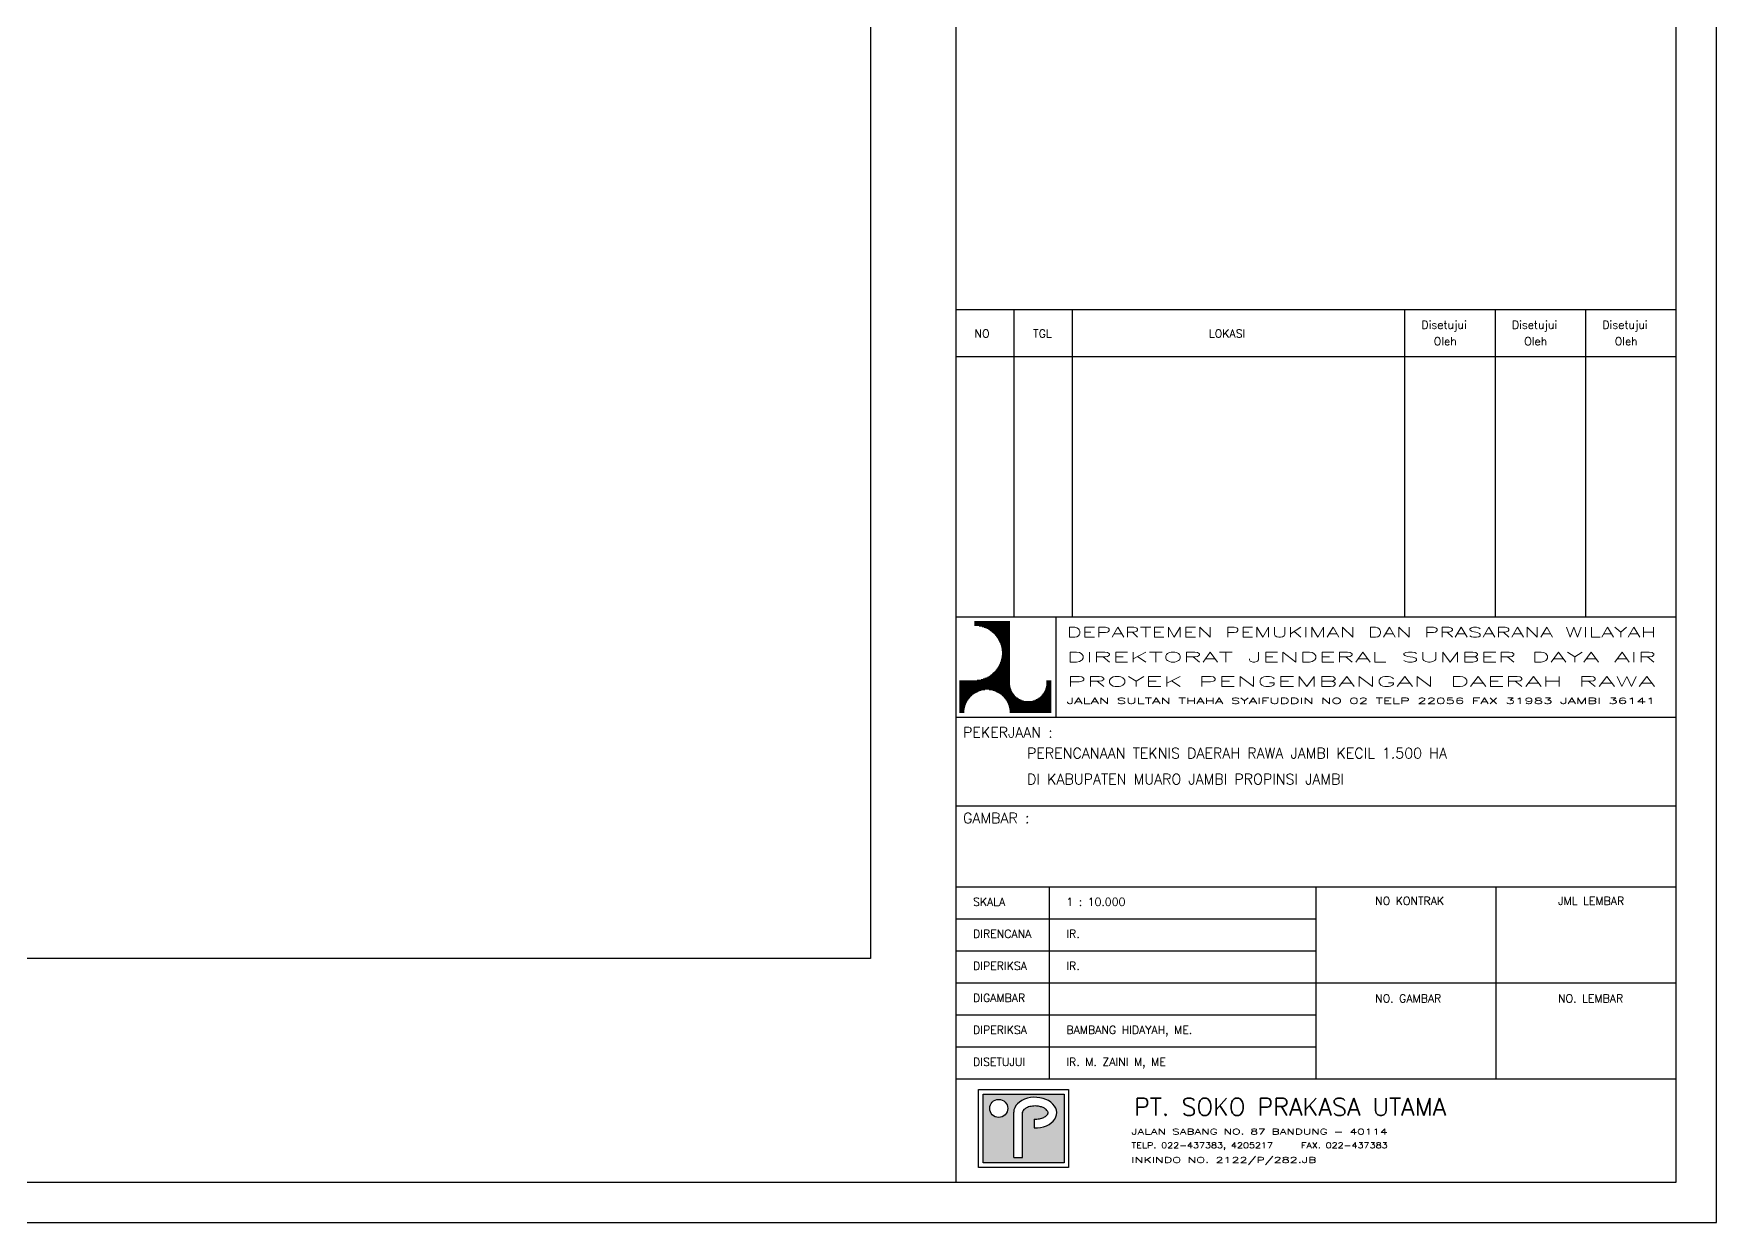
# Model space of a CAD drawing. Header units: metres. Extents: x 511708 to 512549, y 196282 to 196876.
# Drawn here: x 512128.1 to 512548.6, y 196282.3 to 196579.3 of the extents above; entities that cross this region are included whole.
import ezdxf
from ezdxf.enums import TextEntityAlignment as Align

# ---------------------------------------------------------------- set-up
doc = ezdxf.new("R2010")
doc.units = ezdxf.units.M
doc.header["$MEASUREMENT"] = 0
doc.layers.get('0').update_dxf_attribs({"linetype": 'CONTINUOUS'})
doc.layers.add('KOP', color=7, linetype='CONTINUOUS')
doc.styles.get("Standard").update_dxf_attribs({"font": 'Simplex.shx'})

# ---------------------------------------------------------------- blocks, each defined once
blk = doc.blocks.new('*X0')
at = {"color": 0}
for p, q in [((3.719499999999982, 113.75), (10.76499999999999, 113.75)), ((3.719499999999982, 113.625), (10.76499999999999, 113.625)), ((3.719499999999982, 113.5), (10.76499999999999, 113.5)), ((3.719499999999982, 113.375), (10.76499999999999, 113.375)), ((3.719499999999982, 113.25), (10.76499999999999, 113.25)), ((3.719499999999982, 113.125), (10.76499999999999, 113.125)), ((3.719499999999982, 113), (10.76499999999999, 113)), ((4.651801604808089, 112.875), (10.76499999999999, 112.875)), ((5.204803434563562, 112.75), (10.76499999999999, 112.75)), ((5.593484072270865, 112.625), (10.76499999999999, 112.625)), ((5.907251428641628, 112.5), (10.76499999999999, 112.5)), ((6.17499309180907, 112.375), (10.76499999999999, 112.375)), ((6.410482410630113, 112.25), (10.76499999999999, 112.25)), ((6.621581381477653, 112.125), (10.76499999999999, 112.125)), ((6.813286733942376, 112), (10.76499999999999, 112)), ((6.989011640217301, 111.875), (10.76499999999999, 111.875)), ((7.151211872508386, 111.75), (10.76499999999999, 111.75)), ((7.301725060812568, 111.625), (10.76499999999999, 111.625)), ((7.441969126361183, 111.5), (10.76499999999999, 111.5)), ((7.57306541492561, 111.375), (10.76499999999999, 111.375)), ((7.695918793023363, 111.25), (10.76499999999999, 111.25)), ((7.811271795678246, 111.125), (10.76499999999999, 111.125)), ((7.919742426135254, 111), (10.76499999999999, 111)), ((8.021851269794826, 110.875), (10.76499999999999, 110.875)), ((8.118041401317457, 110.75), (10.76499999999999, 110.75)), ((8.208693298300078, 110.625), (10.76499999999999, 110.625)), ((8.29413621284807, 110.5), (10.76499999999999, 110.5)), ((8.37465697805128, 110.375), (10.76499999999999, 110.375)), ((8.450506922495265, 110.25), (10.76499999999999, 110.25)), ((8.521907366217146, 110.125), (10.76499999999999, 110.125)), ((8.58905403722921, 110), (10.76499999999999, 110)), ((8.652120655583996, 109.875), (10.76499999999999, 109.875)), ((8.711261867546618, 109.75), (10.76499999999999, 109.75)), ((8.766615666664585, 109.625), (10.76499999999999, 109.625)), ((8.818305405493495, 109.5), (10.76499999999999, 109.5)), ((8.866441477565903, 109.375), (10.76499999999999, 109.375)), ((8.911122731274574, 109.25), (10.76499999999999, 109.25)), ((8.952437663902128, 109.125), (10.76499999999999, 109.125)), ((8.990465433835064, 109), (10.76499999999999, 109)), ((9.02527672118632, 108.875), (10.76499999999999, 108.875)), ((9.05693446100102, 108.75), (10.76499999999999, 108.75)), ((9.085494468491358, 108.625), (10.76499999999999, 108.625)), ((9.111005972015466, 108.5), (10.76499999999999, 108.5)), ((9.133512066543354, 108.375), (10.76499999999999, 108.375)), ((9.153050097963176, 108.25), (10.76499999999999, 108.25)), ((9.169651986639842, 108.125), (10.76499999999999, 108.125)), ((9.183344497043525, 108), (10.76499999999999, 108)), ((9.194149458939943, 107.875), (10.76499999999999, 107.875)), ((9.202083944516492, 107.75), (10.76499999999999, 107.75)), ((8.257517958253596, 104.375), (10.76499999999999, 104.375)), ((8.340151142321128, 104.5), (10.76499999999999, 104.5)), ((8.418007951321881, 104.625), (10.76499999999999, 104.625)), ((8.491322184264241, 104.75), (10.76499999999999, 104.75)), ((8.560300238373582, 104.875), (10.76499999999999, 104.875)), ((8.62512503025243, 105), (10.76499999999999, 105)), ((8.68595919413827, 105.125), (10.76499999999999, 105.125)), ((8.742947712143717, 105.25), (10.76499999999999, 105.25)), ((8.796220093351941, 105.375), (10.76499999999999, 105.375)), ((8.845892190990146, 105.5), (10.76499999999999, 105.5)), ((8.892067726520954, 105.625), (10.76499999999999, 105.625)), ((8.93483957427966, 105.75), (10.76499999999999, 105.75)), ((8.974290848801592, 105.875), (10.76499999999999, 105.875)), ((9.010495828220844, 106), (10.76499999999999, 106)), ((9.043520740366418, 106.125), (10.76499999999999, 106.125)), ((9.073424432923309, 106.25), (10.76499999999999, 106.25)), ((9.100258944893794, 106.375), (10.76499999999999, 106.375)), ((9.124069993316395, 106.5), (10.76499999999999, 106.5)), ((9.144897386575234, 106.625), (10.76499999999999, 106.625)), ((9.162775373509849, 106.75), (10.76499999999999, 106.75)), ((9.17773293580076, 106.875), (10.76499999999999, 106.875)), ((9.189794029671678, 107), (10.76499999999999, 107)), ((9.198977781747363, 107.125), (10.76499999999999, 107.125)), ((9.205298642883678, 107.25), (10.76499999999999, 107.25)), ((9.207160404860035, 107.625), (10.76499999999999, 107.625)), ((9.208766502900527, 107.375), (10.76499999999999, 107.375)), ((9.209386768364826, 107.5), (10.76499999999999, 107.5)), ((0.6999999999999886, 101.875), (10.76499999999999, 101.875)), ((0.6999999999999886, 101.75), (10.76499999999999, 101.75)), ((0.6999999999999886, 101.625), (10.7577560786649, 101.625)), ((0.6999999999999886, 101.5), (10.75306402399573, 101.5)), ((0.6999999999999886, 101.375), (10.75263024122303, 101.375)), ((0.6999999999999886, 101.25), (10.75645321980423, 101.25)), ((0.6999999999999886, 101.125), (10.76454629700225, 101.125)), ((0.6999999999999886, 101), (10.77693789182598, 101)), ((4.245539149689074, 102), (10.76499999999999, 102)), ((4.995147747854784, 102.125), (10.76499999999999, 102.125)), ((5.436062601890292, 102.25), (10.76499999999999, 102.25)), ((5.77732583223405, 102.375), (10.76499999999999, 102.375)), ((6.062885829395398, 102.5), (10.76499999999999, 102.5)), ((6.311220882929439, 102.625), (10.76499999999999, 102.625)), ((6.532208147784613, 102.75), (10.76499999999999, 102.75)), ((6.731872339903443, 102.875), (10.76499999999999, 102.875)), ((6.914213931452508, 103), (10.76499999999999, 103)), ((7.082052169620293, 103.125), (10.76499999999999, 103.125)), ((7.237463485174276, 103.25), (10.76499999999999, 103.25)), ((7.382030146308825, 103.375), (10.76499999999999, 103.375)), ((7.516990890340928, 103.5), (10.76499999999999, 103.5)), ((7.643337031761607, 103.625), (10.76499999999999, 103.625)), ((7.761876410160877, 103.75), (10.76499999999999, 103.75)), ((7.873277441200544, 103.875), (10.76499999999999, 103.875)), ((7.978100359346711, 104), (10.76499999999999, 104)), ((8.076819934343739, 104.125), (10.76499999999999, 104.125)), ((8.169842346362888, 104.25), (10.76499999999999, 104.25)), ((18.07000429519071, 101.875), (19, 101.875)), ((18.07306210817399, 101), (19, 101)), ((18.08327721000799, 101.75), (19, 101.75)), ((18.08545370299771, 101.125), (19, 101.125)), ((18.09224392133507, 101.625), (19, 101.625)), ((18.09354678019574, 101.25), (19, 101.25)), ((18.09693597600424, 101.5), (19, 101.5)), ((18.09736975877693, 101.375), (19, 101.375)), ((0.6999999999999886, 100.875), (10.7936720089752, 100.875)), ((0.6999999999999886, 100.75), (10.81480903390064, 100.75)), ((0.6999999999999886, 100.625), (10.840426853165, 100.625)), ((0.6999999999999886, 100.5), (10.87062235007087, 100.5)), ((0.6999999999999886, 100.375), (10.90551334544072, 100.375)), ((0.6999999999999886, 100.25), (10.94524107948179, 100.25)), ((0.6999999999999886, 100.125), (5.765463837283792, 100.125)), ((0.6999999999999886, 100), (5.048325368656901, 100)), ((0.6999999999999886, 99.875), (4.642304624853134, 99.875)), ((0.6999999999999886, 99.75), (4.330954281183597, 99.75)), ((0.6999999999999886, 99.625), (4.072102222710409, 99.625)), ((0.6999999999999886, 99.5), (3.8482739260437, 99.5)), ((0.6999999999999886, 99.375), (3.650192720727539, 99.375)), ((0.6999999999999886, 99.25), (3.472223146348476, 99.25)), ((0.6999999999999886, 99.125), (3.310633570272346, 99.125)), ((0.6999999999999886, 99), (3.162799800634063, 99)), ((0.6999999999999886, 98.875), (3.026792599679913, 98.875)), ((0.6999999999999886, 98.75), (2.901144413654142, 98.75)), ((0.6999999999999886, 98.625), (2.784708371044125, 98.625)), ((0.6999999999999886, 98.5), (2.676568473893998, 98.5)), ((0.6999999999999886, 98.375), (2.575979925479917, 98.375)), ((0.6999999999999886, 98.25), (2.482328074190929, 98.25)), ((0.6999999999999886, 98.125), (2.395099326750259, 98.125)), ((0.6999999999999886, 98), (2.313860021847775, 98)), ((0.6999999999999886, 97.875), (2.238240753711263, 97.875)), ((0.6999999999999886, 97.75), (2.16792452196293, 97.75)), ((0.6999999999999886, 97.625), (2.102637627830667, 97.625)), ((6.614536162716203, 100.125), (10.98997336571735, 100.125)), ((7.331674631343095, 100), (11.0399085962804, 100)), ((7.737695375146862, 99.875), (11.09528084595089, 99.875)), ((8.049045718816398, 99.75), (11.15636642032995, 99.75)), ((8.307897777289586, 99.625), (11.22349233774901, 99.625)), ((8.531726073956296, 99.5), (11.29704745164557, 99.5)), ((8.729807279272457, 99.375), (11.37749725544633, 99.375)), ((8.90777685365152, 99.25), (11.46540394456147, 99.25)), ((9.06936642972765, 99.125), (11.56145418324196, 99.125)), ((9.217200199365934, 99), (11.66649850861421, 99)), ((9.353207400320084, 98.875), (11.78160893712588, 98.875)), ((9.478855586345855, 98.75), (11.90816624613625, 98.75)), ((9.59529162895587, 98.625), (12.04799811150831, 98.625)), ((9.703431526105998, 98.5), (12.20360993717937, 98.5)), ((9.804020074520079, 98.375), (12.37859836676585, 98.375)), ((9.897671925809066, 98.25), (12.57846392458513, 98.25)), ((9.984900673249737, 98.125), (12.81243021511821, 98.125)), ((10.06613997815222, 98), (13.09841900193812, 98)), ((10.14175924628873, 97.875), (13.48266090088335, 97.875)), ((10.21207547803706, 97.75), (19, 97.75)), ((10.27736237216933, 97.625), (19, 97.625)), ((15.36733909911662, 97.875), (19, 97.875)), ((15.75158099806184, 98), (19, 98)), ((16.03756978488175, 98.125), (19, 98.125)), ((16.27153607541483, 98.25), (19, 98.25)), ((16.47140163323411, 98.375), (19, 98.375)), ((16.64639006282059, 98.5), (19, 98.5)), ((16.80200188849166, 98.625), (19, 98.625)), ((16.94183375386372, 98.75), (19, 98.75)), ((17.06839106287408, 98.875), (19, 98.875)), ((17.18350149138575, 99), (19, 99)), ((17.288545816758, 99.125), (19, 99.125)), ((17.38459605543849, 99.25), (19, 99.25)), ((17.47250274455363, 99.375), (19, 99.375)), ((17.5529525483544, 99.5), (19, 99.5)), ((17.62650766225096, 99.625), (19, 99.625)), ((17.69363357967002, 99.75), (19, 99.75)), ((17.75471915404907, 99.875), (19, 99.875)), ((17.81009140371957, 100), (19, 100)), ((17.86002663428262, 100.125), (19, 100.125)), ((17.90475892051817, 100.25), (19, 100.25)), ((17.94448665455925, 100.375), (19, 100.375)), ((17.97937764992909, 100.5), (19, 100.5)), ((18.00957314683496, 100.625), (19, 100.625)), ((18.03519096609932, 100.75), (19, 100.75)), ((18.05632799102477, 100.875), (19, 100.875)), ((0.6999999999999886, 97.5), (2.042142580581594, 97.5)), ((0.6999999999999886, 97.375), (1.986232501407469, 97.375)), ((0.6999999999999886, 97.25), (1.934726660645464, 97.25)), ((0.6999999999999886, 97.125), (1.887466885308132, 97.125)), ((0.6999999999999886, 97), (1.844314643992424, 97)), ((0.6999999999999886, 96.875), (1.805148665710855, 96.875)), ((0.6999999999999886, 96.75), (1.769862984678429, 96.75)), ((0.6999999999999886, 96.625), (1.738365328936517, 96.625)), ((0.6999999999999886, 96.5), (1.710575789790268, 96.5)), ((0.6999999999999886, 96.375), (1.686425723337998, 96.375)), ((0.6999999999999886, 96.25), (1.665856846229303, 96.25)), ((0.6999999999999886, 96.125), (1.648820496147629, 96.125)), ((0.6999999999999886, 96), (1.635277034043952, 96)), ((0.6999999999999886, 95.875), (1.625195370335544, 95.875)), ((0.6999999999999886, 95.75), (1.61855260148335, 95.75)), ((0.6999999999999886, 95.625), (1.61533374683975, 95.625)), ((10.3378574194184, 97.5), (19, 97.5)), ((10.39376749859253, 97.375), (19, 97.375)), ((10.44527333935453, 97.25), (19, 97.25)), ((10.49253311469186, 97.125), (19, 97.125)), ((10.53568535600757, 97), (19, 97)), ((10.57485133428914, 96.875), (19, 96.875)), ((10.61013701532157, 96.75), (19, 96.75)), ((10.64163467106348, 96.625), (19, 96.625)), ((10.66942421020973, 96.5), (19, 96.5)), ((10.693574276662, 96.375), (19, 96.375)), ((10.71414315377069, 96.25), (19, 96.25)), ((10.73117950385237, 96.125), (19, 96.125)), ((10.74472296595604, 96), (19, 96)), ((10.75480462966445, 95.875), (19, 95.875)), ((10.76144739851664, 95.75), (19, 95.75)), ((10.76466625316025, 95.625), (19, 95.625))]:
    blk.add_line(p, q, dxfattribs=at)

msp = doc.modelspace()

# ---------------------------------------------------------------- hatches: boundary and pattern name
at = {"layer": 'KOP', "ltscale": 0.5}
h = msp.add_hatch(color=1, dxfattribs=at)
h.paths.add_polyline_path([(512385.64906045, 196297.1348151712), (512385.6490604501, 196314.3275062754), (512365.3903354261, 196314.3275062754), (512365.390335426, 196297.1348151712)])
edge = h.paths.add_edge_path(flags=16)
edge.add_line((512378.1712384489, 196305.9111429524), (512378.1712384489, 196308.0872702056))
edge.add_spline(control_points=[(512378.171238449, 196308.0872702056), (512378.185586868, 196308.0864152514), (512378.1999443974, 196308.0856183729), (512378.6427951959, 196308.0628554763), (512379.07767909, 196308.0928610128), (512379.8843832735, 196308.2468781019), (512380.2555413806, 196308.370953108), (512380.8710380119, 196308.6698843126), (512381.1140034251, 196308.8441177433), (512381.4153149065, 196309.1360607328), (512381.5024178053, 196309.2566419971), (512381.6107707694, 196309.4572658998), (512381.6336833648, 196309.5364497989), (512381.6533569414, 196309.6743590036), (512381.6514451577, 196309.7353951388), (512381.6158374913, 196309.8892968211), (512381.5801139412, 196309.9835183712), (512381.4343245305, 196310.2121963758), (512381.3232400439, 196310.3453921351), (512381.0087320444, 196310.6180959417), (512380.8056725742, 196310.7567792865), (512380.3208827301, 196311.0046503092), (512380.0395561358, 196311.1136723105), (512379.4280856556, 196311.2787089302), (512379.0981656257, 196311.3347329609), (512378.3025406563, 196311.3922301446), (512377.8317868383, 196311.3653400328), (512376.9623311596, 196311.2019114864), (512376.5645829233, 196311.0652866463), (512375.974962352, 196310.7653543502), (512375.7600343642, 196310.6114138287), (512375.4481092888, 196310.3184056522), (512375.3514504643, 196310.1813000912), (512375.2489759796, 196309.979237318), (512375.228779091, 196309.9061360296), (512375.2175576672, 196309.8232750108), (512375.216056024, 196309.8056224249), (512375.2154214249, 196309.7880541589)], knot_values=[1.50986146584166, 1.50986146584166, 1.50986146584166, 1.50986146584166, 1.521084103600391, 1.521084103600391, 1.855831799041563, 1.855831799041563, 2.190579494482735, 2.190579494482735, 2.525327189923908, 2.525327189923908, 2.788837590798843, 2.788837590798843, 3.052347991673778, 3.052347991673778, 3.315858392548713, 3.315858392548713, 3.579368793423648, 3.579368793423648, 3.842879194298583, 3.842879194298583, 4.106389595173519, 4.106389595173519, 4.369899996048454, 4.369899996048454, 4.633410396923389, 4.633410396923389, 4.993555965939064, 4.993555965939064, 5.353701534954738, 5.353701534954738, 5.652250752353949, 5.652250752353949, 5.95079996975316, 5.95079996975316, 6.199005931647822, 6.199005931647822, 6.268852202144688, 6.268852202144688, 6.268852202144688, 6.268852202144688], degree=3, periodic=0)
edge.add_line((512375.2154214249, 196309.7880541592), (512375.2154214249, 196298.5241225567))
edge.add_line((512375.2154214249, 196298.5241225567), (512373.0420297203, 196298.5241225567))
edge.add_line((512373.0420297203, 196298.5241225567), (512373.0420297203, 196309.8122534744))
edge.add_ellipse((512378.4320468887, 196309.7254218983), major_axis=(-5.39001716847415, 0.08683157595223746), ratio=0.7087365836883899, start_angle=87.88085737362928, end_angle=360, ccw=False)
h.paths.add_polyline_path([(512367.0434674992, 196310.76740298, -1), (512371.5641232017, 196310.76740298, -1)], flags=16)

# ---------------------------------------------------------------- linework, layer by layer
at = {"layer": 'KOP', "color": 76, "linetype": 'Continuous'}
for p, q in [((512337.2824469374, 196851.4462770973), (512337.2824469374, 196348.2591925438)), ((512337.2824469374, 196348.2591925438), (511774.1100442316, 196348.2591925438))]:
    msp.add_line(p, q, dxfattribs=at)
at = {"layer": 'KOP', "color": 3}
msp.add_line((512383.6366093748, 196408.4772517282), (512383.6366093748, 196433.4772517282), dxfattribs=at)
at = {"layer": 'KOP', "color": 71}
msp.add_lwpolyline([(511707.6366093748, 196282.299758519), (512548.6366093748, 196282.299758519), (512548.6366093748, 196876.299758519), (511707.6366093748, 196876.299758519)], close=True, dxfattribs=at)
at = {"layer": 'KOP', "color": 76}
msp.add_lwpolyline([(511757.6366093748, 196292.299758519), (512538.6366093748, 196292.299758519), (512538.6366093748, 196866.299758519), (511757.6366093748, 196866.299758519)], close=True, dxfattribs=at)
at = {"layer": 'KOP', "color": 5, "ltscale": 0.5}
msp.add_lwpolyline([(512358.6366093748, 196292.299758519), (512358.6366093748, 196866.299758519)], dxfattribs=at)
at = {"layer": 'KOP', "color": 76, "linetype": 'Continuous'}
msp.add_lwpolyline([(511774.1100442316, 196851.4462770972), (512337.2824469374, 196851.4462770972), (512337.2824469374, 196348.2591925438), (511774.1100442316, 196348.2591925438)], close=True, dxfattribs=at)
at = {"layer": 'KOP', "color": 5}
for points in [[(512538.6366093748, 196510.2562252221), (512358.6366093748, 196510.2562252221)], [(512538.6366093748, 196433.4772517282), (512358.6366093748, 196433.4772517282)], [(512538.603926891, 196366.085389011), (512358.6366093748, 196366.085389011)], [(512538.603926891, 196318.085389011), (512358.6366093748, 196318.085389011)]]:
    msp.add_lwpolyline(points, dxfattribs=at)
at = {"layer": 'KOP', "color": 3, "ltscale": 0.5}
for points in [[(512373.1944299788, 196433.4772517282), (512373.1944299788, 196510.2562252221)], [(512387.7522505829, 196433.4772517282), (512387.7522505829, 196510.2562252221)], [(512470.8043338666, 196433.4772517282), (512470.8043338666, 196510.2562252221)], [(512493.4150923693, 196433.4772517282), (512493.4150923693, 196510.2562252221)], [(512516.025850872, 196433.4772517282), (512516.025850872, 196510.2562252221)], [(512381.9651752402, 196318.085389011), (512381.9651752402, 196366.085389011)], [(512448.6202681329, 196318.085389011), (512448.6202681329, 196366.085389011)], [(512493.6120975119, 196318.085389011), (512493.6120975119, 196366.085389011)], [(512373.0420297203, 196298.5241225567), (512373.0420297203, 196309.8122534743)], [(512375.2154214249, 196298.5241225567), (512375.2154214249, 196309.7880541591)], [(512378.1712384489, 196308.0872702056), (512378.1712384489, 196305.9111429523)], [(512373.0420297203, 196298.5241225567), (512375.2154214249, 196298.5241225567)]]:
    msp.add_lwpolyline(points, dxfattribs=at)
at = {"layer": 'KOP', "color": 3}
for points in [[(512538.6366093748, 196498.5483940597), (512358.6366093748, 196498.5483940597)], [(512448.6202681329, 196358.085389011), (512358.6366093748, 196358.085389011)], [(512448.6202681329, 196350.085389011), (512358.6366093748, 196350.085389011)], [(512448.6202681329, 196342.085389011), (512358.6366093748, 196342.085389011)], [(512538.603926891, 196342.085389011), (512448.6202681329, 196342.085389011)], [(512448.6202681329, 196334.085389011), (512358.6366093748, 196334.085389011)], [(512448.6202681329, 196326.085389011), (512358.6366093748, 196326.085389011)]]:
    msp.add_lwpolyline(points, dxfattribs=at)
at = {"layer": 'KOP', "color": 4}
for points in [[(512538.6366093748, 196408.4772517282), (512358.6366093748, 196408.4772517282)], [(512538.603926891, 196386.3242296631), (512358.6366093748, 196386.3242296631)]]:
    msp.add_lwpolyline(points, dxfattribs=at)
at = {"layer": 'KOP', "color": 3, "ltscale": 0.5}
for points in [[(512364.2615227684, 196315.4563189331), (512386.7778731077, 196315.4563189331), (512386.7778731077, 196296.0060025135), (512364.2615227684, 196296.0060025135)], [(512365.390335426, 196314.3275062754), (512385.64906045, 196314.3275062754), (512385.64906045, 196297.1348151712), (512365.390335426, 196297.1348151712)]]:
    msp.add_lwpolyline(points, close=True, dxfattribs=at)
msp.add_circle((512369.3037953504, 196310.76740298), 2.260327851242618, dxfattribs=at)
msp.add_ellipse((512378.4320468887, 196309.7254218983), major_axis=(-5.39001716847415, 0.08683157595223746), ratio=0.70873658368839, start_param=1.533810310645367, end_param=6.283185307179586, dxfattribs=at)
msp.add_open_spline([(512378.171238449, 196308.0872702056), (512378.185586868, 196308.0864152514), (512378.1999443974, 196308.0856183729), (512378.6427951959, 196308.0628554763), (512379.07767909, 196308.0928610128), (512379.8843832735, 196308.2468781019), (512380.2555413806, 196308.370953108), (512380.8710380119, 196308.6698843126), (512381.1140034251, 196308.8441177433), (512381.4153149065, 196309.1360607328), (512381.5024178053, 196309.2566419971), (512381.6107707694, 196309.4572658998), (512381.6336833648, 196309.5364497989), (512381.6533569414, 196309.6743590036), (512381.6514451577, 196309.7353951388), (512381.6158374913, 196309.8892968211), (512381.5801139412, 196309.9835183712), (512381.4343245305, 196310.2121963758), (512381.3232400439, 196310.3453921351), (512381.0087320444, 196310.6180959417), (512380.8056725742, 196310.7567792865), (512380.3208827301, 196311.0046503092), (512380.0395561358, 196311.1136723105), (512379.4280856556, 196311.2787089302), (512379.0981656257, 196311.3347329609), (512378.3025406563, 196311.3922301446), (512377.8317868383, 196311.3653400328), (512376.9623311596, 196311.2019114864), (512376.5645829233, 196311.0652866463), (512375.974962352, 196310.7653543502), (512375.7600343642, 196310.6114138287), (512375.4481092888, 196310.3184056522), (512375.3514504643, 196310.1813000912), (512375.2489759796, 196309.979237318), (512375.228779091, 196309.9061360296), (512375.2170519709, 196309.8195408578), (512375.2154802597, 196309.7984003923), (512375.2151394578, 196309.7772453217)], degree=3, knots=[1.50986146584166, 1.50986146584166, 1.50986146584166, 1.50986146584166, 1.521084103600391, 1.521084103600391, 1.855831799041563, 1.855831799041563, 2.190579494482735, 2.190579494482735, 2.525327189923908, 2.525327189923908, 2.788837590798843, 2.788837590798843, 3.052347991673778, 3.052347991673778, 3.315858392548713, 3.315858392548713, 3.579368793423648, 3.579368793423648, 3.842879194298583, 3.842879194298583, 4.106389595173519, 4.106389595173519, 4.369899996048454, 4.369899996048454, 4.633410396923389, 4.633410396923389, 4.993555965939064, 4.993555965939064, 5.353701534954738, 5.353701534954738, 5.652250752353949, 5.652250752353949, 5.95079996975316, 5.95079996975316, 6.199005931647822, 6.199005931647822, 6.283185307179586, 6.283185307179586, 6.283185307179586, 6.283185307179586], dxfattribs=at)

# ---------------------------------------------------------------- block references
at = {"layer": 'KOP', "color": 1, "xscale": 1.25, "yscale": 1.25, "zscale": 1.25}
msp.add_blockref('*X0', (512358.6366093748, 196290.2650767802), dxfattribs=at)

# ---------------------------------------------------------------- texts
at = {"layer": 'KOP', "color": 3}
for s, p in [('NO', (512365.1211401007, 196503.3595480593)), ('TGL', (512380.2283131779, 196503.3595480593)), ('LOKASI', (512426.3738525761, 196503.3595480593)), ('Disetujui', (512480.603636426, 196505.5543272844)), ('Disetujui', (512503.2143949288, 196505.5543272844)), ('Disetujui', (512525.8251534315, 196505.5543272844)), ('Oleh', (512480.888710368, 196501.4391154621)), ('Oleh', (512503.4994688707, 196501.4391154621)), ('Oleh', (512526.1102273734, 196501.4391154621))]:
    msp.add_text(s, height=2, dxfattribs=at).set_placement(p, align=Align.CENTER)
at = {"layer": 'KOP', "color": 5}
for s, width, p, p2 in [('DEPARTEMEN PEMUKIMAN DAN PRASARANA WILAYAH', 1.456899179995688, (512386.2795928443, 196428.471542743), (512533.7039146295, 196428.471542743)), ('DIREKTORAT JENDERAL SUMBER DAYA AIR', 1.821123974994612, (512386.2795928443, 196422.2868048214), (512533.7039146295, 196422.2868048214)), ('PROYEK PENGEMBANGAN DAERAH RAWA', 1.909945868517969, (512386.2795928443, 196416.17776811), (512533.3908996218, 196416.17776811))]:
    msp.add_text(s, height=2.5, dxfattribs=dict(at, width=width)).set_placement(p, p2, align=Align.FIT)
at = {"layer": 'KOP', "color": 3}
for s, height, width, p, p2 in [('JALAN SULTAN THAHA SYAIFUDDIN NO 02 TELP 22056 FAX 31983 JAMBI 36141', 1.5, 1.579415870310745, (512386.2795928443, 196411.8464424688), (512533.3908996218, 196411.8464424688)), ('TELP. 022-437383, 4205217   FAX. 022-437383', 1.43325, 1.142642233407318, (512402.4570146276, 196300.840509092), (512466.4829725527, 196300.840509092)), ('JALAN SABANG NO. 87 BANDUNG - 40114', 1.43325, 1.342073352828909, (512402.4570146276, 196304.2369787938), (512466.4829725527, 196304.2369787938)), ('INKINDO NO. 2122/P/282.JB', 1.43325, 1.483336958199992, (512402.4570146276, 196297.1649320823), (512448.7226651881, 196297.1649320823))]:
    msp.add_text(s, height=height, dxfattribs=dict(at, width=width)).set_placement(p, p2, align=Align.FIT)
at = {"layer": 'KOP', "color": 4}
for s, p in [('PEKERJAAN :', (512360.3911845717, 196403.4364750859)), ('PERENCANAAN TEKNIS DAERAH RAWA JAMBI KECIL 1.500 HA', (512376.3735217687, 196398.2203087847)), ('DI KABUPATEN MUARO JAMBI PROPINSI JAMBI', (512376.3735217687, 196391.7313536928)), ('GAMBAR :', (512360.3911845717, 196382.0163952415))]:
    msp.add_text(s, height=2.6, dxfattribs=at).set_placement(p)
at = {"layer": 'KOP', "color": 3}
for s, p in [('SKALA', (512362.8900320075, 196361.3834910733)), ('1 : 10.000', (512386.218597873, 196361.3834910733)), ('NO KONTRAK', (512463.3692764672, 196361.6221600263)), ('JML LEMBAR', (512509.0664547151, 196361.6221600263)), ('DIRENCANA', (512362.8900320075, 196353.3834910733)), ('IR. ', (512386.218597873, 196353.3834910733)), ('DIPERIKSA', (512362.8900320075, 196345.3834910733)), ('IR. ', (512386.218597873, 196345.3834910733)), ('DIGAMBAR', (512362.8900320075, 196337.3834910733)), ('NO. GAMBAR', (512463.3692764672, 196337.2484248505)), ('NO. LEMBAR', (512509.0664547151, 196337.2484248505)), ('DIPERIKSA', (512362.8900320075, 196329.3834910733)), ('BAMBANG HIDAYAH, ME.', (512386.218597873, 196329.3834910733)), ('DISETUJUI', (512362.8900320075, 196321.3834910733)), ('IR. M. ZAINI M, ME', (512386.218597873, 196321.3834910733))]:
    msp.add_text(s, height=2, dxfattribs=at).set_placement(p)
at = {"layer": 'KOP', "color": 5}
msp.add_text('PT. SOKO PRAKASA UTAMA', height=4.3875, dxfattribs=at).set_placement((512403.1168340889, 196308.9659518113))

doc.saveas('drawing.dxf')
